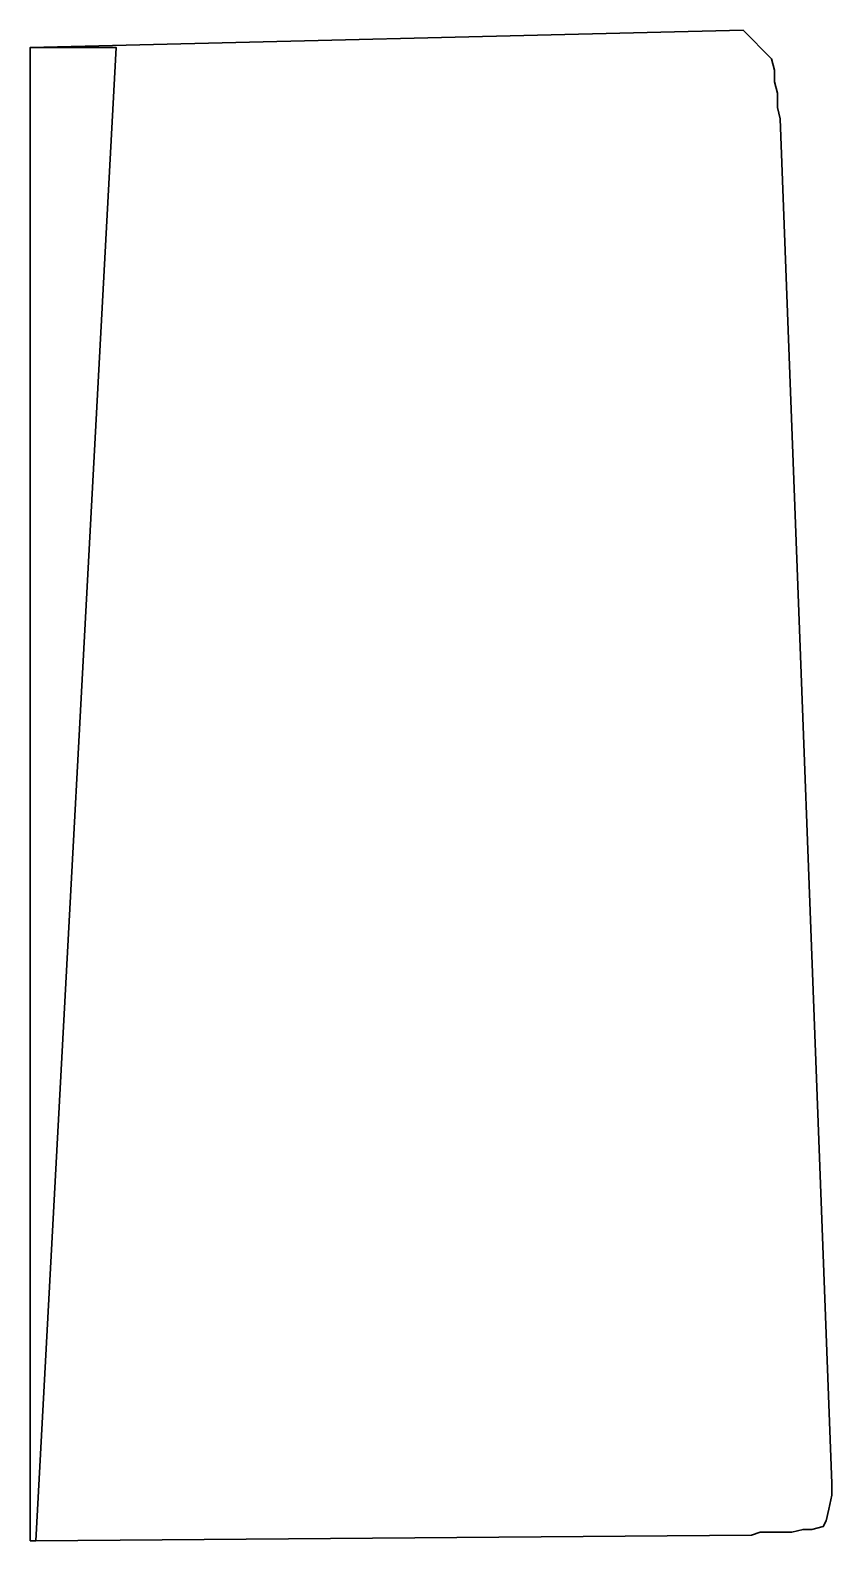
# Model space of a CAD drawing. Extents: x 0 to 280, y -528 to 0.
import ezdxf

# ---------------------------------------------------------------- set-up
doc = ezdxf.new("R2010")
doc.units = 0
doc.linetypes.add('Solid', pattern=[0])
doc.layers.add('zone_0_q2', color=7, linetype='Continuous')

msp = doc.modelspace()

# ---------------------------------------------------------------- linework, layer by layer
at = {"color": 0, "linetype": 'Solid', "lineweight": 35}
msp.add_lwpolyline([(259, -10), (260, -14), (260, -18), (261, -22), (261, -27), (262, -31), (280, -508), (280, -512), (279, -517), (278, -521), (277, -523), (273, -524), (270, -524), (266, -525), (263, -525), (259, -525), (255, -525), (252, -526), (2, -528), (0, -528), (0, -527), (0, -525), (0, -524), (0, -6), (249, 0), (259, -10)], close=True, dxfattribs=at)
at = {"layer": 'zone_0_q2', "color": 2, "linetype": 'Solid', "lineweight": 35}
msp.add_lwpolyline([(0, -6), (30, -6), (2, -528), (0, -528), (0, -525), (0, -524), (0, -527), (0, -6)], close=True, dxfattribs=at)

doc.saveas('drawing.dxf')
